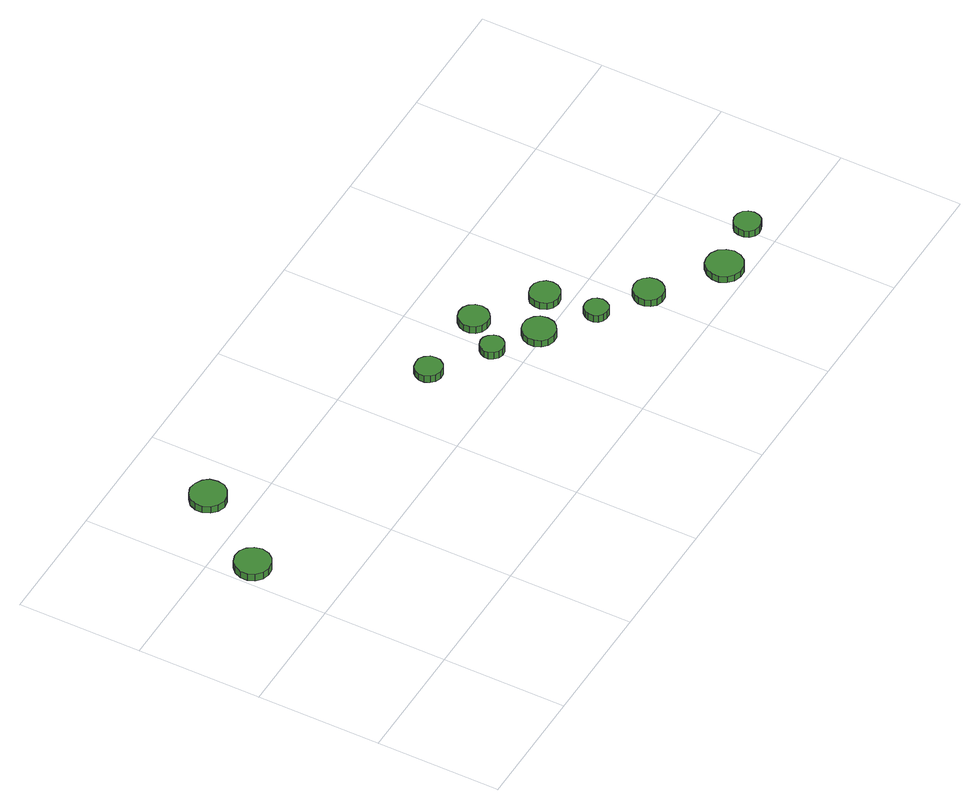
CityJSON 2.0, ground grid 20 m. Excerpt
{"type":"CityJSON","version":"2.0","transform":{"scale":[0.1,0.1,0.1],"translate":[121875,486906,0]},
"CityObjects":{
"tree1":{"type":"SolitaryVegetationObject","attributes":{"function":"something"},"geometry":[{"type":"MultiSurface","lod":"1","boundaries":[[[0,1,2,3,4,5,6,7,8,9,10,11,12,13,14]],[[15,16,17,18,19,20,21,22,23,24,25,26,27,28,29]],[[0,29,28,1]],[[1,28,27,2]],[[2,27,26,3]],[[3,26,25,4]],[[4,25,24,5]],[[5,24,23,6]],[[6,23,22,7]],[[7,22,21,8]],[[8,21,20,9]],[[9,20,19,10]],[[10,19,18,11]],[[11,18,17,12]],[[12,17,16,13]],[[13,16,15,14]],[[14,15,29,0]]]}]},
"tree2":{"type":"SolitaryVegetationObject","attributes":{"function":"something"},"geometry":[{"type":"MultiSurface","lod":"1","boundaries":[[[30,31,32,33,34,35,36,37,38,39,40,41,42,43,44]],[[45,46,47,48,49,50,51,52,53,54,55,56,57,58,59]],[[30,59,58,31]],[[31,58,57,32]],[[32,57,56,33]],[[33,56,55,34]],[[34,55,54,35]],[[35,54,53,36]],[[36,53,52,37]],[[37,52,51,38]],[[38,51,50,39]],[[39,50,49,40]],[[40,49,48,41]],[[41,48,47,42]],[[42,47,46,43]],[[43,46,45,44]],[[44,45,59,30]]]}]},
"tree3":{"type":"SolitaryVegetationObject","attributes":{"function":"something"},"geometry":[{"type":"MultiSurface","lod":"1","boundaries":[[[60,61,62,63,64,65,66,67,68,69,70,71,72,73,74]],[[75,76,77,78,79,80,81,82,83,84,85,86,87,88,89]],[[60,89,88,61]],[[61,88,87,62]],[[62,87,86,63]],[[63,86,85,64]],[[64,85,84,65]],[[65,84,83,66]],[[66,83,82,67]],[[67,82,81,68]],[[68,81,80,69]],[[69,80,79,70]],[[70,79,78,71]],[[71,78,77,72]],[[72,77,76,73]],[[73,76,75,74]],[[74,75,89,60]]]}]},
"tree4":{"type":"SolitaryVegetationObject","attributes":{"function":"something"},"geometry":[{"type":"MultiSurface","lod":"1","boundaries":[[[90,91,92,93,94,95,96,97,98,99,100,101,102,103,104]],[[105,106,107,108,109,110,111,112,113,114,115,116,117,118,119]],[[90,119,118,91]],[[91,118,117,92]],[[92,117,116,93]],[[93,116,115,94]],[[94,115,114,95]],[[95,114,113,96]],[[96,113,112,97]],[[97,112,111,98]],[[98,111,110,99]],[[99,110,109,100]],[[100,109,108,101]],[[101,108,107,102]],[[102,107,106,103]],[[103,106,105,104]],[[104,105,119,90]]]}]},
"tree5":{"type":"SolitaryVegetationObject","attributes":{"function":"something"},"geometry":[{"type":"MultiSurface","lod":"1","boundaries":[[[120,121,122,123,124,125,126,127,128,129,130,131,132,133,134]],[[135,136,137,138,139,140,141,142,143,144,145,146,147,148,149]],[[120,149,148,121]],[[121,148,147,122]],[[122,147,146,123]],[[123,146,145,124]],[[124,145,144,125]],[[125,144,143,126]],[[126,143,142,127]],[[127,142,141,128]],[[128,141,140,129]],[[129,140,139,130]],[[130,139,138,131]],[[131,138,137,132]],[[132,137,136,133]],[[133,136,135,134]],[[134,135,149,120]]]}]},
"tree6":{"type":"SolitaryVegetationObject","attributes":{"function":"something"},"geometry":[{"type":"MultiSurface","lod":"1","boundaries":[[[150,151,152,153,154,155,156,157,158,159,160,161,162,163,164]],[[165,166,167,168,169,170,171,172,173,174,175,176,177,178,179]],[[150,179,178,151]],[[151,178,177,152]],[[152,177,176,153]],[[153,176,175,154]],[[154,175,174,155]],[[155,174,173,156]],[[156,173,172,157]],[[157,172,171,158]],[[158,171,170,159]],[[159,170,169,160]],[[160,169,168,161]],[[161,168,167,162]],[[162,167,166,163]],[[163,166,165,164]],[[164,165,179,150]]]}]},
"tree7":{"type":"SolitaryVegetationObject","attributes":{"function":"something"},"geometry":[{"type":"MultiSurface","lod":"1","boundaries":[[[180,181,182,183,184,185,186,187,188,189,190,191,192,193,194]],[[195,196,197,198,199,200,201,202,203,204,205,206,207,208,209]],[[180,209,208,181]],[[181,208,207,182]],[[182,207,206,183]],[[183,206,205,184]],[[184,205,204,185]],[[185,204,203,186]],[[186,203,202,187]],[[187,202,201,188]],[[188,201,200,189]],[[189,200,199,190]],[[190,199,198,191]],[[191,198,197,192]],[[192,197,196,193]],[[193,196,195,194]],[[194,195,209,180]]]}]},
"tree8":{"type":"SolitaryVegetationObject","attributes":{"function":"something"},"geometry":[{"type":"MultiSurface","lod":"1","boundaries":[[[210,211,212,213,214,215,216,217,218,219,220,221,222,223,224]],[[225,226,227,228,229,230,231,232,233,234,235,236,237,238,239]],[[210,239,238,211]],[[211,238,237,212]],[[212,237,236,213]],[[213,236,235,214]],[[214,235,234,215]],[[215,234,233,216]],[[216,233,232,217]],[[217,232,231,218]],[[218,231,230,219]],[[219,230,229,220]],[[220,229,228,221]],[[221,228,227,222]],[[222,227,226,223]],[[223,226,225,224]],[[224,225,239,210]]]}]},
"tree9":{"type":"SolitaryVegetationObject","attributes":{"function":"something"},"geometry":[{"type":"MultiSurface","lod":"1","boundaries":[[[240,241,242,243,244,245,246,247,248,249,250,251,252,253,254]],[[255,256,257,258,259,260,261,262,263,264,265,266,267,268,269]],[[240,269,268,241]],[[241,268,267,242]],[[242,267,266,243]],[[243,266,265,244]],[[244,265,264,245]],[[245,264,263,246]],[[246,263,262,247]],[[247,262,261,248]],[[248,261,260,249]],[[249,260,259,250]],[[250,259,258,251]],[[251,258,257,252]],[[252,257,256,253]],[[253,256,255,254]],[[254,255,269,240]]]}]},
"tree10":{"type":"SolitaryVegetationObject","attributes":{"function":"something"},"geometry":[{"type":"MultiSurface","lod":"1","boundaries":[[[270,271,272,273,274,275,276,277,278,279,280,281,282,283,284]],[[285,286,287,288,289,290,291,292,293,294,295,296,297,298,299]],[[270,299,298,271]],[[271,298,297,272]],[[272,297,296,273]],[[273,296,295,274]],[[274,295,294,275]],[[275,294,293,276]],[[276,293,292,277]],[[277,292,291,278]],[[278,291,290,279]],[[279,290,289,280]],[[280,289,288,281]],[[281,288,287,282]],[[282,287,286,283]],[[283,286,285,284]],[[284,285,299,270]]]}]},
"tree11":{"type":"SolitaryVegetationObject","attributes":{"function":"something"},"geometry":[{"type":"MultiSurface","lod":"1","boundaries":[[[300,301,302,303,304,305,306,307,308,309,310,311,312,313,314]],[[315,316,317,318,319,320,321,322,323,324,325,326,327,328,329]],[[300,329,328,301]],[[301,328,327,302]],[[302,327,326,303]],[[303,326,325,304]],[[304,325,324,305]],[[305,324,323,306]],[[306,323,322,307]],[[307,322,321,308]],[[308,321,320,309]],[[309,320,319,310]],[[310,319,318,311]],[[311,318,317,312]],[[312,317,316,313]],[[313,316,315,314]],[[314,315,329,300]]]}]}
},
"vertices":[
[63,339,20],[60,351,20],[53,361,20],[43,367,20],[31,368,20],[20,364,20],[11,356,20],[6,345,20],[6,333,20],[11,322,20],[20,314,20],[31,311,20],[43,312,20],[53,318,20],[60,327,20],[60,327,7],[53,318,7],[43,312,7],[31,311,7],[20,314,7],[11,322,7],[6,333,7],[6,345,7],[11,356,7],[20,364,7],[31,368,7],[43,367,7],[53,361,7],[60,351,7],[63,339,7],
[150,462,26],[148,474,26],[141,483,26],[130,489,26],[118,491,26],[107,487,26],[98,479,26],[93,468,26],[93,456,26],[98,445,26],[107,437,26],[118,433,26],[130,435,26],[141,441,26],[148,450,26],[148,450,13],[141,441,13],[130,435,13],[118,433,13],[107,437,13],[98,445,13],[93,456,13],[93,468,13],[98,479,13],[107,487,13],[118,491,13],[130,489,13],[141,483,13],[148,474,13],[150,462,13],
[533,309,24],[532,318,24],[526,325,24],[519,330,24],[510,330,24],[501,328,24],[495,322,24],[491,314,24],[491,305,24],[495,297,24],[501,291,24],[510,288,24],[519,289,24],[526,293,24],[532,301,24],[532,301,11],[526,293,11],[519,289,11],[510,288,11],[501,291,11],[495,297,11],[491,305,11],[491,314,11],[495,322,11],[501,328,11],[510,330,11],[519,330,11],[526,325,11],[532,318,11],[533,309,11],
[618,251,23],[616,258,23],[611,265,23],[605,269,23],[597,270,23],[589,267,23],[584,262,23],[580,255,23],[580,247,23],[584,240,23],[589,235,23],[597,232,23],[605,233,23],[611,237,23],[616,243,23],[616,243,10],[611,237,10],[605,233,10],[597,232,10],[589,235,10],[584,240,10],[580,247,10],[580,255,10],[584,262,10],[589,267,10],[597,270,10],[605,269,10],[611,265,10],[616,258,10],[618,251,10],
[687,207,22],[685,218,22],[679,226,22],[669,232,22],[658,233,22],[648,230,22],[640,222,22],[636,212,22],[636,202,22],[640,192,22],[648,184,22],[658,181,22],[669,182,22],[679,188,22],[685,196,22],[685,196,9],[679,188,9],[669,182,9],[658,181,9],[648,184,9],[640,192,9],[636,202,9],[636,212,9],[640,222,9],[648,230,9],[658,233,9],[669,232,9],[679,226,9],[685,218,9],[687,207,9],
[661,303,23],[659,313,23],[653,321,23],[645,326,23],[635,327,23],[625,324,23],[618,317,23],[614,308,23],[614,298,23],[618,289,23],[625,282,23],[635,279,23],[645,280,23],[653,285,23],[659,293,23],[659,293,10],[653,285,10],[645,280,10],[635,279,10],[625,282,10],[618,289,10],[614,298,10],[614,308,10],[618,317,10],[625,324,10],[635,327,10],[645,326,10],[653,321,10],[659,313,10],[661,303,10],
[760,155,22],[758,163,22],[754,169,22],[747,173,22],[739,174,22],[732,172,22],[726,166,22],[723,159,22],[723,151,22],[726,144,22],[732,139,22],[739,137,22],[747,137,22],[754,141,22],[758,148,22],[758,148,9],[754,141,9],[747,137,9],[739,137,9],[732,139,9],[726,144,9],[723,151,9],[723,159,9],[726,166,9],[732,172,9],[739,174,9],[747,173,9],[754,169,9],[758,163,9],[760,155,9],
[756,237,22],[754,246,22],[748,254,22],[740,259,22],[730,260,22],[720,257,22],[713,251,22],[709,242,22],[709,232,22],[713,222,22],[720,216,22],[730,213,22],[740,214,22],[748,219,22],[754,227,22],[754,227,9],[748,219,9],[740,214,9],[730,213,9],[720,216,9],[713,222,9],[709,232,9],[709,242,9],[713,251,9],[720,257,9],[730,260,9],[740,259,9],[748,254,9],[754,246,9],[756,237,9],
[834,106,23],[832,116,23],[826,124,23],[818,129,23],[808,130,23],[798,127,23],[791,120,23],[787,111,23],[787,101,23],[791,92,23],[798,85,23],[808,82,23],[818,83,23],[826,88,23],[832,96,23],[832,96,10],[826,88,10],[818,83,10],[808,82,10],[798,85,10],[791,92,10],[787,101,10],[787,111,10],[791,120,10],[798,127,10],[808,130,10],[818,129,10],[826,124,10],[832,116,10],[834,106,10],
[941,35,23],[938,47,23],[931,57,23],[920,63,23],[908,64,23],[897,61,23],[888,52,23],[883,41,23],[883,29,23],[888,18,23],[897,10,23],[908,6,23],[920,7,23],[931,13,23],[938,23,23],[938,23,11],[931,13,11],[920,7,11],[908,6,11],[897,10,11],[888,18,11],[883,29,11],[883,41,11],[888,52,11],[897,61,11],[908,64,11],[920,63,11],[931,57,11],[938,47,11],[941,35,11],
[1027,49,22],[1025,58,22],[1020,65,22],[1012,69,22],[1003,70,22],[995,67,22],[988,61,22],[985,53,22],[985,44,22],[988,36,22],[995,30,22],[1003,28,22],[1012,29,22],[1020,33,22],[1025,40,22],[1025,40,9],[1020,33,9],[1012,29,9],[1003,28,9],[995,30,9],[988,36,9],[985,44,9],[985,53,9],[988,61,9],[995,67,9],[1003,70,9],[1012,69,9],[1020,65,9],[1025,58,9],[1027,49,9]
]}
